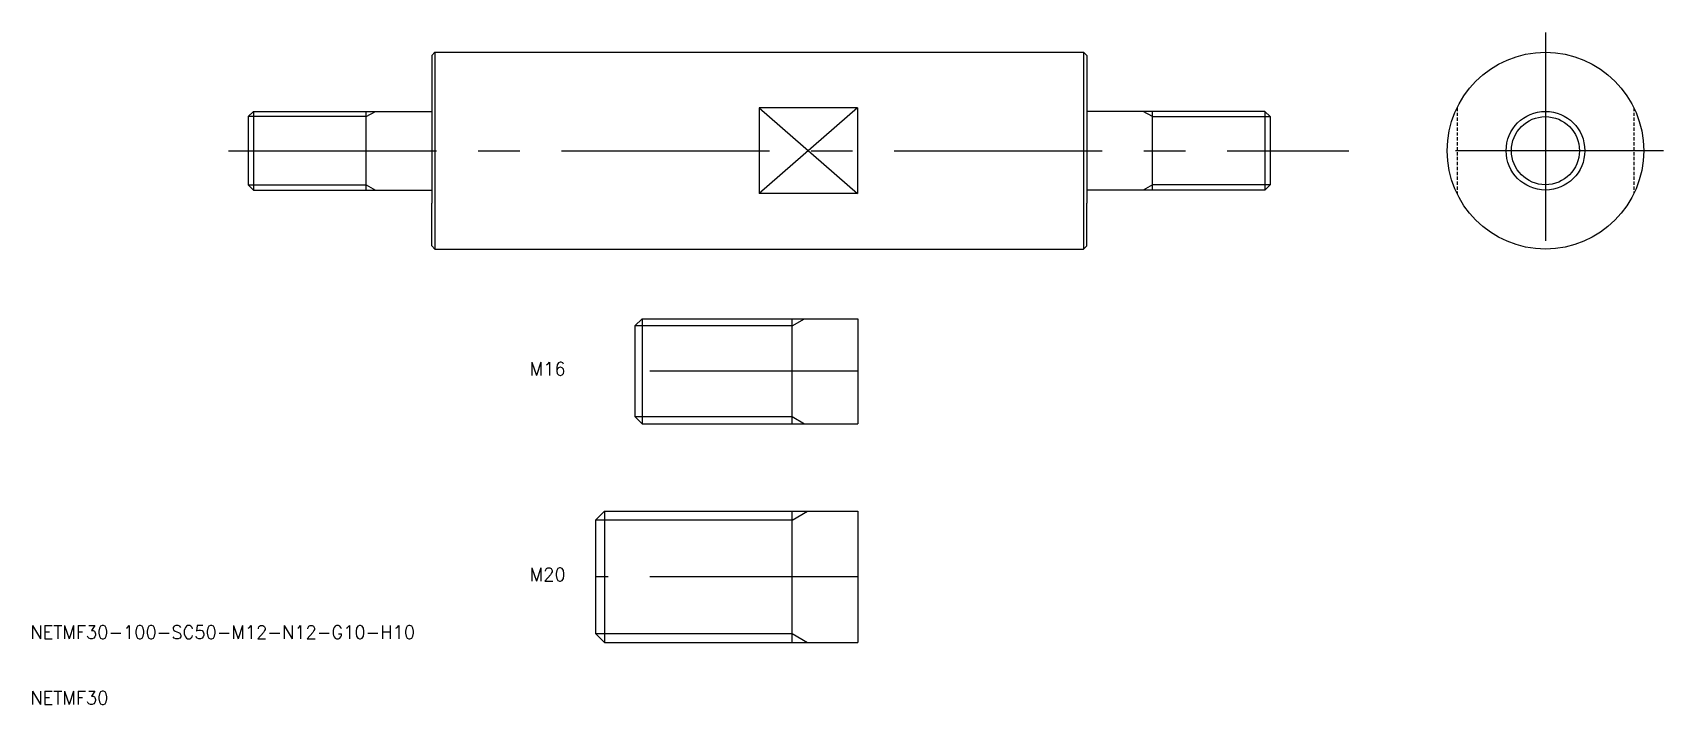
# Model space of a CAD drawing. Extents: x 189 to 438, y -34 to 68.
import ezdxf

# ---------------------------------------------------------------- set-up
doc = ezdxf.new("R2010")
doc.units = 0
doc.linetypes.add('CENTER', pattern=[50.8, 31.75, -6.35, 6.35, -6.35])
doc.linetypes.add('DASHED', pattern=[0.75, 0.5, -0.25])
doc.layers.get('0').update_dxf_attribs({"linetype": 'CONTINUOUS'})
doc.layers.add('CENTER', color=1, linetype='CENTER')
doc.styles.get("Standard").update_dxf_attribs({"font": 'txt.shx', "bigfont": 'extfont.shx'})

msp = doc.modelspace()

# ---------------------------------------------------------------- linework, layer by layer
at = {"color": 7, "linetype": 'CONTINUOUS'}
for p, q in [((250, 64.5), (250.5, 65)), ((250.5, 65), (349.5, 65)), ((250.5, 65), (250.5, 35)), ((349.5, 65), (349.5, 35)), ((350, 64.5), (349.5, 65)), ((250, 64.5), (250, 58)), ((350, 64.5), (350, 58)), ((250, 58), (250, 42)), ((350, 58), (350, 42)), ((222, 55.19), (222.81, 56)), ((222, 55.19), (222, 44.81)), ((222.81, 56), (222.81, 44)), ((222.81, 56), (250, 56)), ((240, 44), (240, 56)), ((300, 56.54), (300, 43.46)), ((315, 56.54), (300, 56.54)), ((315, 56.54), (315, 43.46)), ((377.19, 56), (350, 56)), ((360, 44), (360, 56)), ((378, 55.19), (377.19, 56)), ((377.19, 56), (377.19, 44)), ((378, 55.19), (378, 44.81)), ((222, 44.81), (222.81, 44)), ((378, 44.81), (377.19, 44)), ((222.81, 44), (250, 44)), ((315, 43.46), (300, 43.46)), ((377.19, 44), (350, 44)), ((250, 35.5), (250, 42)), ((350, 35.5), (350, 42)), ((250, 35.5), (250.5, 35)), ((250.5, 35), (349.5, 35)), ((350, 35.5), (349.5, 35)), ((281.02, 23.29), (282.11, 24.37)), ((281.02, 23.29), (281.02, 9.46)), ((282.11, 24.37), (315.02, 24.37)), ((282.11, 24.37), (282.11, 8.37)), ((305.02, 8.37), (305.02, 24.37)), ((315.02, 24.37), (315.02, 8.37)), ((281.02, 9.46), (282.11, 8.37)), ((282.11, 8.37), (315.02, 8.37)), ((275.02, -6.34), (276.38, -4.98)), ((275.02, -6.34), (275.02, -23.63)), ((276.38, -4.98), (276.38, -24.98)), ((276.38, -4.98), (315.02, -4.98)), ((305.02, -24.98), (305.02, -4.98)), ((315.02, -4.98), (315.02, -24.98)), ((275.02, -23.63), (276.38, -24.98)), ((276.38, -24.98), (315.02, -24.98))]:
    msp.add_line(p, q, dxfattribs=at)
at = {"color": 3}
for p, q in [((240, 55.19), (222, 55.19)), ((360, 55.19), (378, 55.19)), ((222, 44.81), (240, 44.81)), ((378, 44.81), (360, 44.81)), ((305.02, 23.29), (281.02, 23.29)), ((281.02, 9.46), (305.02, 9.46)), ((305.02, -6.34), (275.02, -6.34)), ((275.02, -23.63), (305.02, -23.63))]:
    msp.add_line(p, q, dxfattribs=at)
at = {"color": 3, "linetype": 'CONTINUOUS'}
for p, q in [((240, 55.19), (241.41, 56)), ((300, 56.54), (315, 43.46)), ((315, 56.54), (300, 43.46)), ((360, 55.19), (358.59, 56)), ((240, 44.81), (241.41, 44)), ((360, 44.81), (358.59, 44)), ((305.02, 23.29), (306.9, 24.37)), ((305.02, 9.46), (306.9, 8.37)), ((305.02, -6.34), (307.37, -4.98)), ((305.02, -23.63), (307.37, -24.98))]:
    msp.add_line(p, q, dxfattribs=at)
at = {"color": 3, "linetype": 'DASHED'}
for p, q in [((406.5, 56.54), (406.5, 43.46)), ((433.5, 56.54), (433.5, 43.46))]:
    msp.add_line(p, q, dxfattribs=at)
at = {"color": 7, "linetype": 'CONTINUOUS'}
for radius in [15, 6]:
    msp.add_circle((420, 50), radius, dxfattribs=at)
at = {"color": 3, "linetype": 'CONTINUOUS'}
msp.add_circle((420, 50), 5.19, dxfattribs=at)
at = {"layer": 'CENTER', "color": 1, "linetype": 'CENTER'}
for p, q in [((420, 68), (420, 32)), ((219, 50), (390, 50)), ((438, 50), (402, 50)), ((315.02, 16.38), (281.02, 16.38)), ((315.02, -14.98), (275.02, -14.98))]:
    msp.add_line(p, q, dxfattribs=at)

# ---------------------------------------------------------------- texts
at = {"color": 7, "linetype": 'CONTINUOUS'}
for s, p in [('M16', (264.96, 15.73)), ('M20', (264.96, -15.63)), ('NETMF30-100-SC50-M12-N12-G10-H10', (188.74, -24.43)), ('NETMF30', (188.74, -34.43))]:
    msp.add_text(s, height=2, dxfattribs=at).set_placement(p)

doc.saveas('drawing.dxf')
